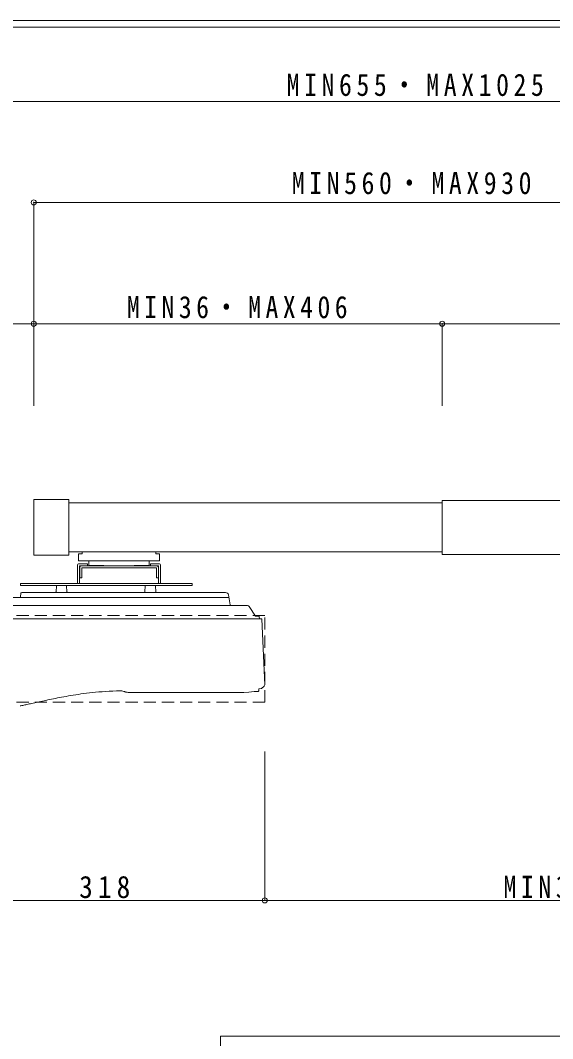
# Model space of a CAD drawing. Units: millimetres on the paper, enlarged 3 times, with parts at other scales. Extents: x -729 to 357, y -331 to 304.
# Drawn here: x -477.7 to -319.4, y 0.9 to 303.6 of the extents above; entities that cross this region are included whole.
import ezdxf

# ---------------------------------------------------------------- set-up
doc = ezdxf.new("R2010")
doc.units = ezdxf.units.MM
doc.header["$LTSCALE"] = 3
doc.header["$PDMODE"] = 32
doc.header["$PDSIZE"] = 1.5
doc.linetypes.add('DASHED1', pattern=[1.8, 1.2, -0.6])
for name, color, linetype, lineweight in [('0-0', 7, 'Continuous', 9), ('2-0', 3, 'Continuous', 20), ('F-0', 7, 'Continuous', 9)]:
    doc.layers.add(name, color=color, linetype=linetype, lineweight=lineweight)
doc.styles.add('ＭＳ ゴシック', font='')
doc.styles.get('ＭＳ ゴシック').set_extended_font_data('MS Gothic')

msp = doc.modelspace()

# ---------------------------------------------------------------- linework, layer by layer
at = {"layer": '0-0', "color": 4, "lineweight": 5}
for p, q in [((-195.285, 279.515), (-500.381, 279.515)), ((-473.715, 249.515), (-195.285, 249.515)), ((-473.715, 249.515), (-473.715, 189.013)), ((-473.715, 213.443), (-500.381, 213.443)), ((-473.715, 213.443), (-473.715, 189.013)), ((-473.715, 213.443), (-473.715, 189.013)), ((-352.215, 213.443), (-473.715, 213.443)), ((-352.215, 213.443), (-213.72, 213.443)), ((-352.215, 213.443), (-352.215, 189.013)), ((-404.981, 42.014), (-404.981, 86.236)), ((-500.381, 42.014), (-404.981, 42.014)), ((-404.981, 42.014), (-195.285, 42.014))]:
    msp.add_line(p, q, dxfattribs=at)
at = {"layer": '0-0', "lineweight": 18}
for p, q in [((-473.715, 144.665), (-473.715, 161.165)), ((-463.215, 144.665), (-463.215, 161.165)), ((-352.215, 160.94), (-352.215, 144.89)), ((-352.215, 160.94), (-215.085, 160.94)), ((-463.215, 160.19), (-352.215, 160.19)), ((-352.215, 145.64), (-463.215, 145.64)), ((-460.411, 145.032), (-459.316, 145.032)), ((-460.411, 142.932), (-436.258, 142.932)), ((-436.258, 145.032), (-437.353, 145.032)), ((-215.085, 144.89), (-352.215, 144.89)), ((-457.71, 142.107), (-460.11, 142.107)), ((-457.71, 142.107), (-457.71, 141.507)), ((-438.96, 141.507), (-438.96, 142.107)), ((-436.56, 142.107), (-438.96, 142.107))]:
    msp.add_line(p, q, dxfattribs=at)
at = {"layer": '0-0'}
for p, q in [((-463.215, 161.165), (-473.715, 161.165)), ((-459.316, 145.032), (-459.316, 145.64)), ((-437.353, 145.032), (-437.353, 145.64)), ((-463.215, 144.665), (-473.715, 144.665)), ((-460.411, 145.032), (-460.411, 142.932)), ((-457.263, 141.552), (-457.263, 142.932)), ((-439.406, 141.552), (-439.406, 142.932)), ((-436.258, 145.032), (-436.258, 142.932)), ((-460.71, 136.257), (-460.71, 141.507)), ((-460.11, 141.507), (-457.71, 141.507)), ((-460.11, 136.257), (-460.11, 141.507)), ((-460.035, 140.862), (-460.035, 137.862)), ((-437.235, 141.462), (-459.435, 141.462)), ((-437.235, 140.862), (-459.435, 140.862)), ((-459.435, 137.862), (-459.435, 140.862)), ((-457.263, 141.552), (-452.805, 141.552)), ((-452.805, 141.552), (-452.805, 141.462)), ((-443.865, 141.552), (-439.406, 141.552)), ((-443.865, 141.552), (-443.865, 141.462)), ((-438.96, 141.507), (-436.56, 141.507)), ((-437.235, 137.862), (-437.235, 140.862)), ((-436.635, 137.862), (-436.635, 140.862)), ((-436.56, 141.507), (-436.56, 136.257)), ((-435.96, 141.507), (-435.96, 136.257)), ((-477.619, 135.657), (-477.619, 136.257)), ((-426.619, 136.257), (-477.619, 136.257)), ((-459.435, 137.862), (-460.035, 137.862)), ((-436.635, 137.862), (-437.235, 137.862)), ((-426.619, 136.257), (-426.619, 135.657)), ((-477.502, 133.309), (-477.679, 132.305)), ((-477.619, 135.657), (-426.619, 135.657)), ((-467.996, 133.557), (-477.207, 133.557)), ((-467.996, 133.557), (-416.653, 133.557)), ((-467.037, 133.699), (-466.942, 135.515)), ((-463.832, 133.699), (-463.927, 135.515)), ((-440.637, 133.699), (-440.542, 135.515)), ((-437.432, 133.699), (-437.527, 135.515)), ((-492.93, 132.057), (-415.635, 132.057)), ((-415.767, 132.806), (-415.255, 129.905)), ((-493.687, 129.657), (-410.137, 129.657)), ((-406.7, 125.755), (-496.679, 125.755)), ((-406.567, 125.755), (-406.7, 125.755)), ((-406.57, 125.755), (-406.613, 126.371)), ((-406.565, 125.755), (-405.969, 125.714)), ((-405.831, 125.583), (-404.981, 106.111)), ((-405.048, 105.902), (-405.012, 106.109)), ((-462.676, 102.908), (-461.95, 103.027)), ((-461.95, 103.027), (-461.203, 103.144)), ((-461.203, 103.144), (-460.435, 103.259)), ((-460.435, 103.259), (-459.644, 103.371)), ((-459.644, 103.371), (-458.829, 103.481)), ((-458.829, 103.481), (-457.99, 103.588)), ((-457.99, 103.588), (-457.124, 103.691)), ((-457.124, 103.691), (-456.23, 103.789)), ((-456.23, 103.789), (-455.307, 103.883)), ((-455.307, 103.883), (-454.353, 103.971)), ((-454.353, 103.971), (-453.366, 104.052)), ((-453.366, 104.052), (-452.345, 104.127)), ((-452.345, 104.127), (-451.287, 104.194)), ((-451.287, 104.194), (-450.192, 104.252)), ((-450.192, 104.252), (-449.06, 104.3)), ((-449.06, 104.3), (-447.89, 104.336)), ((-447.89, 104.336), (-447.452, 104.345)), ((-447.452, 104.345), (-446.92, 104.153)), ((-445.874, 103.876), (-445.635, 103.863)), ((-445.635, 103.863), (-433.69, 103.862)), ((-433.69, 103.862), (-423.19, 103.861)), ((-425.617, 103.861), (-411.195, 103.861)), ((-411.195, 103.863), (-409.737, 103.96)), ((-409.737, 103.96), (-408.174, 104.064)), ((-408.174, 104.064), (-406.963, 104.145)), ((-406.963, 104.145), (-406.941, 104.148)), ((-406.941, 104.148), (-406.873, 104.169)), ((-406.873, 104.169), (-406.817, 104.208)), ((-406.817, 104.208), (-406.776, 104.256)), ((-406.776, 104.256), (-406.751, 104.308)), ((-406.751, 104.308), (-406.741, 104.351)), ((-406.741, 104.351), (-406.739, 104.373)), ((-406.739, 104.372), (-406.711, 104.911)), ((-406.71, 104.911), (-406.04, 104.958)), ((-406.039, 104.958), (-405.988, 104.971)), ((-405.988, 104.971), (-405.95, 104.996)), ((-405.95, 104.996), (-405.21, 105.664)), ((-405.21, 105.664), (-405.155, 105.72)), ((-405.155, 105.72), (-405.048, 105.902)), ((-477.519, 99.863), (-477.256, 99.919)), ((-476.688, 100.041), (-476.383, 100.107)), ((-476.383, 100.107), (-476.063, 100.176)), ((-476.063, 100.176), (-475.729, 100.249)), ((-475.729, 100.249), (-475.38, 100.325)), ((-475.38, 100.325), (-475.016, 100.404)), ((-475.016, 100.404), (-474.638, 100.487)), ((-474.638, 100.487), (-474.245, 100.573)), ((-474.245, 100.573), (-473.837, 100.663)), ((-472.98, 100.851), (-472.53, 100.949)), ((-472.53, 100.949), (-472.066, 101.051)), ((-472.066, 101.051), (-471.588, 101.155)), ((-471.588, 101.155), (-471.096, 101.261)), ((-471.096, 101.261), (-470.59, 101.371)), ((-470.59, 101.371), (-470.07, 101.482)), ((-470.07, 101.482), (-469.536, 101.595)), ((-469.536, 101.595), (-468.988, 101.711)), ((-468.988, 101.711), (-468.425, 101.827)), ((-468.425, 101.827), (-467.849, 101.946)), ((-467.849, 101.946), (-467.258, 102.065)), ((-467.258, 102.065), (-466.652, 102.185)), ((-465.395, 102.426), (-464.742, 102.547)), ((-464.742, 102.547), (-464.072, 102.668)), ((-464.072, 102.668), (-463.383, 102.789)), ((-463.383, 102.789), (-462.676, 102.908)), ((-477.767, 99.809), (-477.519, 99.863))]:
    msp.add_line(p, q, dxfattribs=at)
at = {"layer": '0-0', "color": 4, "linetype": 'DASHED1', "lineweight": 5}
msp.add_line((-404.981, 100.94), (-500.381, 100.94), dxfattribs=at)
at = {"layer": '0-0'}
for points in [[(-409.635, 129.385), (-407.757, 126.514), (-406.661, 126.514)], [(-406.661, 126.514), (-406.658, 126.508), (-406.652, 126.496), (-406.647, 126.485), (-406.642, 126.474), (-406.637, 126.462), (-406.632, 126.451), (-406.63, 126.444), (-406.628, 126.437), (-406.625, 126.426), (-406.622, 126.414), (-406.619, 126.402), (-406.617, 126.39), (-406.614, 126.378), (-406.613, 126.371)], [(-446.92, 104.153), (-446.884, 104.139), (-446.82, 104.115), (-446.757, 104.092), (-446.694, 104.068), (-446.63, 104.045), (-446.566, 104.023), (-446.529, 104.011), (-446.494, 103.999), (-446.433, 103.979), (-446.371, 103.961), (-446.309, 103.944), (-446.247, 103.928), (-446.184, 103.915), (-446.147, 103.908), (-446.122, 103.904), (-446.078, 103.898), (-446.033, 103.892), (-445.989, 103.887), (-445.944, 103.883), (-445.9, 103.879), (-445.874, 103.876)], [(-477.256, 99.919), (-476.979, 99.978), (-476.688, 100.041)], [(-473.837, 100.663), (-473.416, 100.755), (-472.98, 100.851)], [(-466.652, 102.185), (-466.032, 102.305), (-465.395, 102.426)]]:
    msp.add_lwpolyline(points, dxfattribs=at)
at = {"layer": '0-0', "color": 4, "linetype": 'DASHED1', "lineweight": 5}
msp.add_lwpolyline([(-404.981, 100.94), (-404.981, 126.74), (-500.381, 126.74)], dxfattribs=at)
at = {"layer": '0-0', "lineweight": 18}
for centre, start, end in [((-460.11, 141.507), 90, 180), ((-436.56, 141.507), 0, 90)]:
    msp.add_arc(centre, 0.6, start, end, dxfattribs=at)
at = {"layer": '0-0'}
for centre, radius, start, end in [((-459.435, 140.862), 0.6, 90, 180), ((-437.235, 140.862), 0.6, 0, 90), ((-477.207, 133.257), 0.3, 90, 170), ((-467.187, 133.707), 0.15, 270.0098, 357.00051), ((-466.792, 135.507), 0.15, 89.99176, 176.99947), ((-464.077, 135.507), 0.15, 3.00053, 90.00824), ((-463.682, 133.707), 0.15, 182.99949, 269.9902), ((-440.787, 133.707), 0.15, 270.0098, 357.00051), ((-440.392, 135.507), 0.15, 89.99176, 176.99947), ((-437.677, 135.507), 0.15, 3.00053, 90.00824), ((-437.282, 133.707), 0.15, 182.99949, 269.9902), ((-416.653, 132.649), 0.9, 10, 90), ((-414.96, 129.957), 0.3, 190.00007, 270), ((-410.137, 129.057), 0.6, 33.181, 90.00764), ((-405.98, 125.564), 0.15, 7.28305, 85.94957)]:
    msp.add_arc(centre, radius, start, end, dxfattribs=at)
at = {"layer": '0-0', "color": 6}
for p in [(-473.715, 249.515), (-473.715, 213.443), (-352.215, 213.443), (-404.981, 42.014)]:
    msp.add_point(p, dxfattribs=at)
at = {"layer": '2-0', "color": 7, "lineweight": 9}
msp.add_line((-727.172, 301.631), (-170.159, 301.631), dxfattribs=at)
msp.add_lwpolyline([(-170.159, 1.666), (-418.159, 1.666), (-418.159, -302.299)], dxfattribs=at)
at = {"layer": 'F-0', "color": 4, "lineweight": 5}
msp.add_line((-473.715, 234.515), (-473.715, 189.013), dxfattribs=at)
at = {"layer": 'F-0'}
msp.add_lwpolyline([(-729.172, 303.631), (354.841, 303.631), (354.841, -304.299)], dxfattribs=at)

# ---------------------------------------------------------------- texts
at = {"layer": '0-0', "char_height": 6.598, "attachment_point": 7, "style": 'ＭＳ ゴシック'}
for s, insert in [('\\T1.36;\\W0.85;MIN655・MAX1025', (-398.464, 281.069)), ('\\T1.36;\\W0.85;MIN560・MAX930', (-396.944, 251.883)), ('\\T1.35;\\W0.85;MIN36・MAX406', (-445.993, 214.995)), ('\\T1.38;\\W0.9;318', (-460.181, 42.614)), ('\\T1.36;\\W0.85;MIN337・MAX707', (-333.985, 42.614))]:
    msp.add_mtext(s, dxfattribs=dict(at, insert=insert))

doc.saveas('drawing.dxf')
